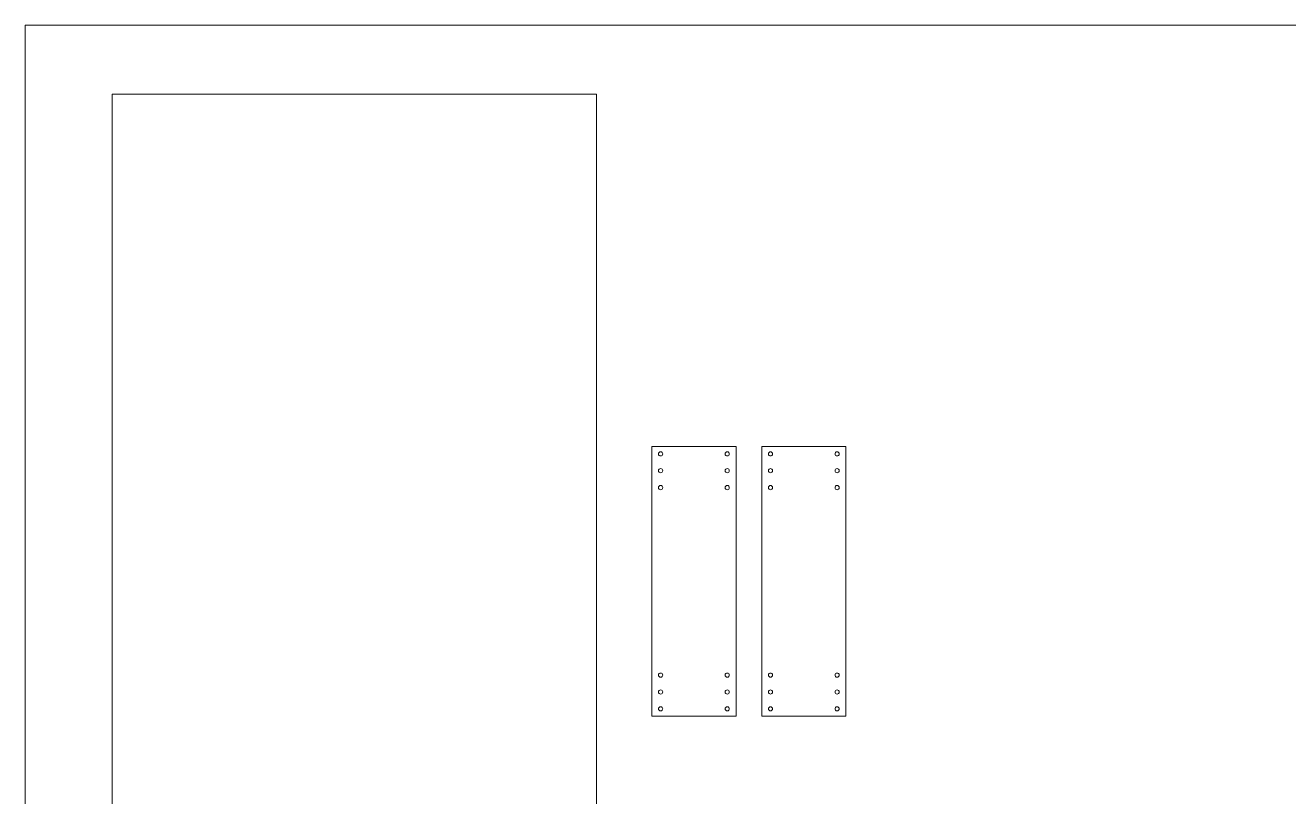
# Model space of a CAD drawing. Header units: inches. Extents: x 0 to 1200, y 0 to 800.
# Drawn here: x 0 to 300, y 616.8 to 800 of the extents above; entities that cross this region are included whole.
import ezdxf

# ---------------------------------------------------------------- set-up
doc = ezdxf.new("R2010")
doc.units = ezdxf.units.IN
doc.header["$MEASUREMENT"] = 0
doc.layers.add('Layer 1', color=7, linetype='Continuous')

# ---------------------------------------------------------------- blocks, each defined once
blk = doc.blocks.new('block 8')
at = {"layer": 'Layer 1', "lineweight": 0}
for points in [[(166.18, 645.71), (166.18, 645.43), (166.4, 645.21), (166.68, 645.21), (166.95, 645.21), (167.17, 645.43), (167.17, 645.71), (167.17, 645.98), (166.95, 646.21), (166.68, 646.21), (166.4, 646.21), (166.18, 645.98), (166.18, 645.71)], [(166.18, 641.71), (166.18, 641.43), (166.4, 641.21), (166.68, 641.21), (166.95, 641.21), (167.17, 641.43), (167.17, 641.71), (167.17, 641.98), (166.95, 642.21), (166.68, 642.21), (166.4, 642.21), (166.18, 641.98), (166.18, 641.71)], [(166.18, 637.71), (166.18, 637.43), (166.4, 637.21), (166.68, 637.21), (166.95, 637.21), (167.17, 637.43), (167.17, 637.71), (167.17, 637.98), (166.95, 638.21), (166.68, 638.21), (166.4, 638.21), (166.18, 637.98), (166.18, 637.71)]]:
    blk.add_open_spline(points, degree=3, knots=[0, 0, 0, 0, 1, 1, 1, 2, 2, 2, 3, 3, 3, 4, 4, 4, 4], dxfattribs=at)
blk = doc.blocks.new('block 9')
at = {"layer": 'Layer 1', "lineweight": 0}
for points in [[(150.35, 645.71), (150.35, 645.43), (150.58, 645.21), (150.85, 645.21), (151.13, 645.21), (151.35, 645.43), (151.35, 645.71), (151.35, 645.98), (151.13, 646.21), (150.85, 646.21), (150.58, 646.21), (150.35, 645.98), (150.35, 645.71)], [(150.35, 641.71), (150.35, 641.43), (150.58, 641.21), (150.85, 641.21), (151.13, 641.21), (151.35, 641.43), (151.35, 641.71), (151.35, 641.98), (151.13, 642.21), (150.85, 642.21), (150.58, 642.21), (150.35, 641.98), (150.35, 641.71)], [(150.35, 637.71), (150.35, 637.43), (150.58, 637.21), (150.85, 637.21), (151.13, 637.21), (151.35, 637.43), (151.35, 637.71), (151.35, 637.98), (151.13, 638.21), (150.85, 638.21), (150.58, 638.21), (150.35, 637.98), (150.35, 637.71)]]:
    blk.add_open_spline(points, degree=3, knots=[0, 0, 0, 0, 1, 1, 1, 2, 2, 2, 3, 3, 3, 4, 4, 4, 4], dxfattribs=at)
blk = doc.blocks.new('block 10')
at = {"layer": 'Layer 1', "lineweight": 0}
for points in [[(166.18, 698.24), (166.18, 698.52), (166.4, 698.74), (166.68, 698.74), (166.95, 698.74), (167.17, 698.52), (167.17, 698.24), (167.17, 697.97), (166.95, 697.74), (166.68, 697.74), (166.4, 697.74), (166.18, 697.97), (166.18, 698.24)], [(166.18, 694.24), (166.18, 694.52), (166.4, 694.74), (166.68, 694.74), (166.95, 694.74), (167.17, 694.52), (167.17, 694.24), (167.17, 693.97), (166.95, 693.74), (166.68, 693.74), (166.4, 693.74), (166.18, 693.97), (166.18, 694.24)], [(166.18, 690.24), (166.18, 690.52), (166.4, 690.74), (166.68, 690.74), (166.95, 690.74), (167.17, 690.52), (167.17, 690.24), (167.17, 689.97), (166.95, 689.74), (166.68, 689.74), (166.4, 689.74), (166.18, 689.97), (166.18, 690.24)]]:
    blk.add_open_spline(points, degree=3, knots=[0, 0, 0, 0, 1, 1, 1, 2, 2, 2, 3, 3, 3, 4, 4, 4, 4], dxfattribs=at)
blk = doc.blocks.new('block 11')
at = {"layer": 'Layer 1', "lineweight": 0}
for points in [[(150.35, 698.24), (150.35, 698.52), (150.58, 698.74), (150.85, 698.74), (151.13, 698.74), (151.35, 698.52), (151.35, 698.24), (151.35, 697.97), (151.13, 697.74), (150.85, 697.74), (150.58, 697.74), (150.35, 697.97), (150.35, 698.24)], [(150.35, 694.24), (150.35, 694.52), (150.58, 694.74), (150.85, 694.74), (151.13, 694.74), (151.35, 694.52), (151.35, 694.24), (151.35, 693.97), (151.13, 693.74), (150.85, 693.74), (150.58, 693.74), (150.35, 693.97), (150.35, 694.24)], [(150.35, 690.24), (150.35, 690.52), (150.58, 690.74), (150.85, 690.74), (151.13, 690.74), (151.35, 690.52), (151.35, 690.24), (151.35, 689.97), (151.13, 689.74), (150.85, 689.74), (150.58, 689.74), (150.35, 689.97), (150.35, 690.24)]]:
    blk.add_open_spline(points, degree=3, knots=[0, 0, 0, 0, 1, 1, 1, 2, 2, 2, 3, 3, 3, 4, 4, 4, 4], dxfattribs=at)
blk = doc.blocks.new('block 12')
at = {"layer": 'Layer 1', "lineweight": 0}
for points in [[(192.27, 645.71), (192.27, 645.43), (192.49, 645.21), (192.77, 645.21), (193.04, 645.21), (193.27, 645.43), (193.27, 645.71), (193.27, 645.98), (193.04, 646.21), (192.77, 646.21), (192.49, 646.21), (192.27, 645.98), (192.27, 645.71)], [(192.27, 641.71), (192.27, 641.43), (192.49, 641.21), (192.77, 641.21), (193.04, 641.21), (193.27, 641.43), (193.27, 641.71), (193.27, 641.98), (193.04, 642.21), (192.77, 642.21), (192.49, 642.21), (192.27, 641.98), (192.27, 641.71)], [(192.27, 637.71), (192.27, 637.43), (192.49, 637.21), (192.77, 637.21), (193.04, 637.21), (193.27, 637.43), (193.27, 637.71), (193.27, 637.98), (193.04, 638.21), (192.77, 638.21), (192.49, 638.21), (192.27, 637.98), (192.27, 637.71)]]:
    blk.add_open_spline(points, degree=3, knots=[0, 0, 0, 0, 1, 1, 1, 2, 2, 2, 3, 3, 3, 4, 4, 4, 4], dxfattribs=at)
blk = doc.blocks.new('block 13')
at = {"layer": 'Layer 1', "lineweight": 0}
for points in [[(176.45, 645.71), (176.45, 645.43), (176.67, 645.21), (176.95, 645.21), (177.22, 645.21), (177.45, 645.43), (177.45, 645.71), (177.45, 645.98), (177.22, 646.21), (176.95, 646.21), (176.67, 646.21), (176.45, 645.98), (176.45, 645.71)], [(176.45, 641.71), (176.45, 641.43), (176.67, 641.21), (176.95, 641.21), (177.22, 641.21), (177.45, 641.43), (177.45, 641.71), (177.45, 641.98), (177.22, 642.21), (176.95, 642.21), (176.67, 642.21), (176.45, 641.98), (176.45, 641.71)], [(176.45, 637.71), (176.45, 637.43), (176.67, 637.21), (176.95, 637.21), (177.22, 637.21), (177.45, 637.43), (177.45, 637.71), (177.45, 637.98), (177.22, 638.21), (176.95, 638.21), (176.67, 638.21), (176.45, 637.98), (176.45, 637.71)]]:
    blk.add_open_spline(points, degree=3, knots=[0, 0, 0, 0, 1, 1, 1, 2, 2, 2, 3, 3, 3, 4, 4, 4, 4], dxfattribs=at)
blk = doc.blocks.new('block 14')
at = {"layer": 'Layer 1', "lineweight": 0}
for points in [[(192.27, 698.24), (192.27, 698.52), (192.49, 698.74), (192.77, 698.74), (193.04, 698.74), (193.27, 698.52), (193.27, 698.24), (193.27, 697.97), (193.04, 697.74), (192.77, 697.74), (192.49, 697.74), (192.27, 697.97), (192.27, 698.24)], [(192.27, 694.24), (192.27, 694.52), (192.49, 694.74), (192.77, 694.74), (193.04, 694.74), (193.27, 694.52), (193.27, 694.24), (193.27, 693.97), (193.04, 693.74), (192.77, 693.74), (192.49, 693.74), (192.27, 693.97), (192.27, 694.24)], [(192.27, 690.24), (192.27, 690.52), (192.49, 690.74), (192.77, 690.74), (193.04, 690.74), (193.27, 690.52), (193.27, 690.24), (193.27, 689.97), (193.04, 689.74), (192.77, 689.74), (192.49, 689.74), (192.27, 689.97), (192.27, 690.24)]]:
    blk.add_open_spline(points, degree=3, knots=[0, 0, 0, 0, 1, 1, 1, 2, 2, 2, 3, 3, 3, 4, 4, 4, 4], dxfattribs=at)
blk = doc.blocks.new('block 15')
at = {"layer": 'Layer 1', "lineweight": 0}
for points in [[(176.45, 698.24), (176.45, 698.52), (176.67, 698.74), (176.95, 698.74), (177.22, 698.74), (177.45, 698.52), (177.45, 698.24), (177.45, 697.97), (177.22, 697.74), (176.95, 697.74), (176.67, 697.74), (176.45, 697.97), (176.45, 698.24)], [(176.45, 694.24), (176.45, 694.52), (176.67, 694.74), (176.95, 694.74), (177.22, 694.74), (177.45, 694.52), (177.45, 694.24), (177.45, 693.97), (177.22, 693.74), (176.95, 693.74), (176.67, 693.74), (176.45, 693.97), (176.45, 694.24)], [(176.45, 690.24), (176.45, 690.52), (176.67, 690.74), (176.95, 690.74), (177.22, 690.74), (177.45, 690.52), (177.45, 690.24), (177.45, 689.97), (177.22, 689.74), (176.95, 689.74), (176.67, 689.74), (176.45, 689.97), (176.45, 690.24)]]:
    blk.add_open_spline(points, degree=3, knots=[0, 0, 0, 0, 1, 1, 1, 2, 2, 2, 3, 3, 3, 4, 4, 4, 4], dxfattribs=at)

msp = doc.modelspace()

# ---------------------------------------------------------------- linework, layer by layer
at = {"layer": 'Layer 1', "lineweight": 0}
for points in [[(1200, 0), (0, 0), (0, 800), (1200, 800), (1200, 0)], [(20.62, 783.64), (20.62, 689.64), (20.62, 689.64), (20.62, 627.64), (20.62, 533.64), (20.62, 477.64), (20.62, 383.64), (135.62, 383.64), (135.62, 477.64), (135.62, 533.64), (135.62, 627.64), (135.62, 689.64), (135.62, 689.64), (135.62, 783.64), (20.62, 783.64)], [(168.76, 635.98), (148.76, 635.98), (148.76, 699.98), (168.76, 699.98), (168.76, 635.98)], [(194.86, 635.98), (174.86, 635.98), (174.86, 699.98), (194.86, 699.98), (194.86, 635.98)]]:
    msp.add_lwpolyline(points, dxfattribs=at)

# ---------------------------------------------------------------- block references
at = {"layer": 'Layer 1'}
for name in ['block 11', 'block 10', 'block 15', 'block 14', 'block 9', 'block 8', 'block 13', 'block 12']:
    msp.add_blockref(name, (0, 0), dxfattribs=at)

doc.saveas('drawing.dxf')
